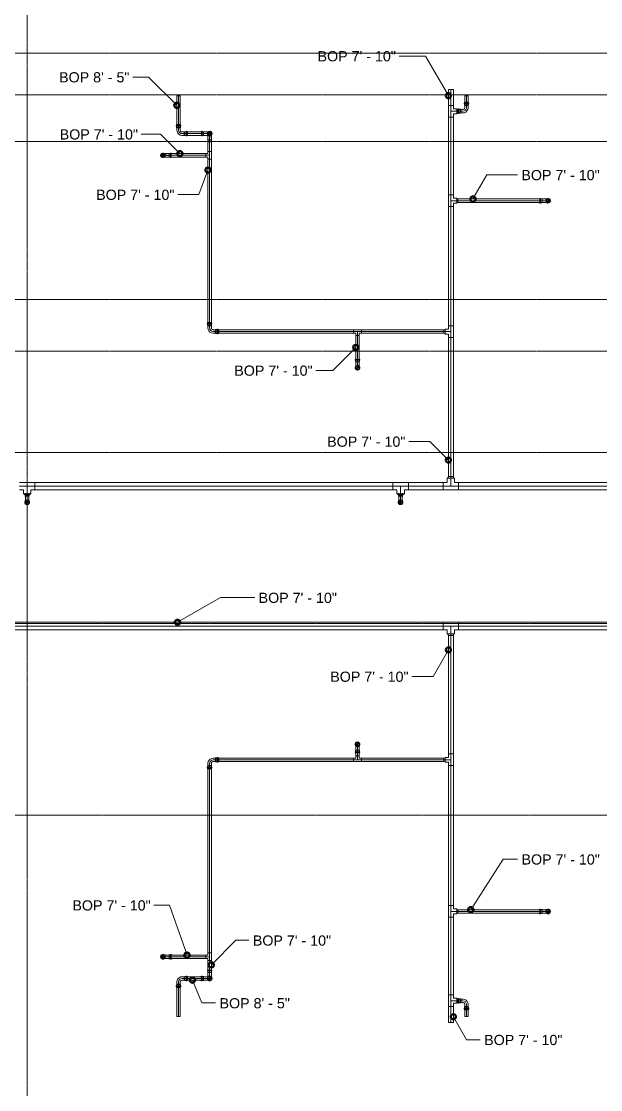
# Model space of a CAD drawing. Header units: inches. Extents: x -3648 to 241, y -496 to 1784.
# Drawn here: x -1238.2 to -1014.9, y 93.1 to 505.3 of the extents above; entities that cross this region are included whole.
import ezdxf

# ---------------------------------------------------------------- set-up
doc = ezdxf.new("R2010")
doc.units = ezdxf.units.IN
doc.header["$MEASUREMENT"] = 0
doc.linetypes.add('Grid Line', pattern=[0.875, 0.5, -0.125, 0.125, -0.125])
for name, color, linetype, lineweight in [('G-ANNO-DIMS', 251, 'Continuous', 9), ('P-PIPE', 1, 'Continuous', 9), ('P-PIPE-CNTR', 1, 'Continuous', 9), ('S-GRID', 8, 'Continuous', 9)]:
    doc.layers.add(name, color=color, linetype=linetype, lineweight=lineweight)
doc.styles.add('Arial', font='arial.ttf', dxfattribs={"height": 3.934132})

# ---------------------------------------------------------------- blocks, each defined once
blk = doc.blocks.new('Victaulic-VicPress316-Elbow 90-45deg Style P568_P571 - Standard-523083-THIRD LEVEL')
at = {"layer": 'P-PIPE'}
for p, q in [((-3178.28, 1233.46), (-3178.28, 1232.52)), ((-3178.28, 1232.63), (-3178.28, 1231.33)), ((-3177.63, 1234.85), (-3177.63, 1234.85)), ((-3177.63, 1233.46), (-3177.63, 1234.85)), ((-3177.63, 1233.46), (-3177.63, 1232.52)), ((-3177.63, 1232.63), (-3177.63, 1232.63)), ((-3177.63, 1232.63), (-3177.63, 1232.63)), ((-3176.97, 1232.52), (-3176.97, 1233.46)), ((-3176.97, 1231.33), (-3176.97, 1232.63)), ((-3178.39, 1232.42), (-3178.39, 1231.96)), ((-3178.39, 1231.67), (-3178.39, 1231.33)), ((-3178.28, 1232.52), (-3177.63, 1232.52)), ((-3177.63, 1232.52), (-3178.28, 1232.52)), ((-3177.63, 1232.52), (-3176.97, 1232.52)), ((-3176.97, 1232.52), (-3177.63, 1232.52)), ((-3177.63, 1231.96), (-3177.63, 1231.96)), ((-3177.63, 1231.96), (-3177.63, 1231.96)), ((-3177.63, 1231.67), (-3177.63, 1231.67)), ((-3177.63, 1231.67), (-3177.63, 1231.67)), ((-3177.63, 1231.33), (-3177.63, 1231.33)), ((-3177.63, 1231.33), (-3177.63, 1231.33)), ((-3177.63, 1231.33), (-3177.63, 1231.33)), ((-3177.63, 1231.33), (-3177.63, 1231.33)), ((-3176.86, 1231.96), (-3176.86, 1232.42)), ((-3176.86, 1231.33), (-3176.86, 1231.67))]:
    blk.add_line(p, q, dxfattribs=at)
at = {"layer": 'P-PIPE', "flags": 128}
for points in [[(-3177.63, 1235.77), (-3178.02, 1235.67), (-3178.34, 1235.42), (-3178.52, 1235.05), (-3178.51, 1234.64), (-3178.32, 1234.27), (-3178, 1234.02), (-3177.63, 1233.94)], [(-3177.63, 1235.62), (-3177.99, 1235.53), (-3178.27, 1235.28), (-3178.39, 1234.92), (-3178.33, 1234.55), (-3178.1, 1234.25), (-3177.76, 1234.1), (-3177.63, 1234.09)], [(-3178.39, 1232.42), (-3178.3, 1232.62), (-3178.28, 1232.63)], [(-3178.28, 1234.85), (-3178.28, 1234.76), (-3178.28, 1234.5), (-3178.28, 1234.09), (-3178.28, 1233.61), (-3178.28, 1233.46)], [(-3177.63, 1233.94), (-3177.23, 1234.04), (-3176.91, 1234.29), (-3176.73, 1234.66), (-3176.74, 1235.07), (-3176.93, 1235.44), (-3177.25, 1235.69), (-3177.63, 1235.77)], [(-3177.63, 1234.09), (-3177.26, 1234.18), (-3176.98, 1234.43), (-3176.86, 1234.79), (-3176.92, 1235.16), (-3177.15, 1235.46), (-3177.49, 1235.61), (-3177.63, 1235.62)], [(-3176.97, 1233.46), (-3176.97, 1233.96), (-3176.97, 1234.39), (-3176.97, 1234.7), (-3176.97, 1234.85), (-3176.97, 1234.85)], [(-3176.97, 1232.63), (-3176.86, 1232.44), (-3176.86, 1232.42)], [(-3178.39, 1231.67), (-3178.51, 1231.74), (-3178.52, 1231.88), (-3178.41, 1231.96), (-3178.39, 1231.96)], [(-3178.39, 1231.96), (-3178.3, 1231.96), (-3178.05, 1231.96), (-3177.69, 1231.96), (-3177.63, 1231.96)], [(-3177.63, 1231.96), (-3177.99, 1231.96), (-3178.27, 1231.96), (-3178.39, 1231.96), (-3178.39, 1231.96)], [(-3178.39, 1231.67), (-3178.3, 1231.67), (-3178.05, 1231.67), (-3177.69, 1231.67), (-3177.63, 1231.67)], [(-3177.63, 1231.67), (-3177.99, 1231.67), (-3178.27, 1231.67), (-3178.39, 1231.67), (-3178.39, 1231.67)], [(-3176.86, 1231.96), (-3176.95, 1231.96), (-3177.2, 1231.96), (-3177.56, 1231.96), (-3177.63, 1231.96)], [(-3177.63, 1231.96), (-3177.26, 1231.96), (-3176.98, 1231.96), (-3176.86, 1231.96), (-3176.86, 1231.96)], [(-3176.86, 1231.67), (-3176.95, 1231.67), (-3177.2, 1231.67), (-3177.56, 1231.67), (-3177.63, 1231.67)], [(-3177.63, 1231.67), (-3177.26, 1231.67), (-3176.98, 1231.67), (-3176.86, 1231.67), (-3176.86, 1231.67)], [(-3176.86, 1231.96), (-3176.74, 1231.9), (-3176.73, 1231.76), (-3176.84, 1231.67), (-3176.86, 1231.67)]]:
    blk.add_lwpolyline(points, dxfattribs=at)
at = {"layer": 'P-PIPE'}
for radius, start, end in [(0.766, 90, 270), (0.766, 90, 270), (0.766, 90, 270), (0.658, 90, 270), (0.657, 90, 270), (0.658, 90, 180), (0.658, 180, 270), (0.767, 270, 90), (0.767, 270, 90), (0.767, 270, 90), (0.658, 270, 90), (0.658, 270, 90), (0.658, 0, 90), (0.658, 270, 0)]:
    blk.add_arc((-3177.63, 1234.85), radius, start, end, dxfattribs=at)
blk = doc.blocks.new('Victaulic-VicPress316-Elbow 90-45deg Style P568_P571 - Standard-V1-THIRD LEVEL')
at = {"layer": 'P-PIPE'}
for p, q in [((-3.18, 0.77), (-3.52, 0.77)), ((-3.52, 0.77), (-3.52, -0.77)), ((-3.52, -0.77), (-3.52, 0.77)), ((-2.22, 0.66), (-3.52, 0.66)), ((-3.52, -0.66), (-3.52, 0.66)), ((-3.52, 0.66), (-3.52, -0.66)), ((-3.18, -0.77), (-3.18, 0.77)), ((-3.18, 0.77), (-3.18, -0.77)), ((-2.44, 0.77), (-2.89, 0.77)), ((-2.89, -0.77), (-2.89, 0.77)), ((-2.89, 0.77), (-2.89, -0.77)), ((-1.39, 0.66), (-2.33, 0.66)), ((-2.33, 0), (-2.33, 0.66)), ((-2.33, 0.66), (-2.33, 0)), ((-2.22, -0.66), (-2.22, 0.66)), ((-2.22, 0.66), (-2.22, -0.66)), ((-0.77, 3.52), (-0.77, 3.18)), ((0.77, 3.52), (-0.77, 3.52)), ((-0.77, 3.52), (0.77, 3.52)), ((-0.77, 3.18), (0.77, 3.18)), ((0.77, 3.18), (-0.77, 3.18)), ((-0.77, 2.89), (-0.77, 2.44)), ((-0.77, 2.89), (0.77, 2.89)), ((0.77, 2.89), (-0.77, 2.89)), ((-0.66, 3.52), (-0.66, 2.22)), ((-0.66, 3.52), (0.66, 3.52)), ((0.66, 3.52), (-0.66, 3.52)), ((-0.66, 2.33), (-0.66, 1.39)), ((0, 2.33), (-0.66, 2.33)), ((-0.66, 2.33), (0, 2.33)), ((-0.66, 2.22), (0.66, 2.22)), ((0.66, 2.22), (-0.66, 2.22)), ((0, 2.33), (0.66, 2.33)), ((0.66, 2.33), (0, 2.33)), ((0, 1.39), (0, 2.33)), ((0.66, 2.22), (0.66, 3.52)), ((0.66, 1.39), (0.66, 2.33)), ((0.77, 3.18), (0.77, 3.52)), ((0.77, 2.44), (0.77, 2.89)), ((-3.52, -0.66), (-2.22, -0.66)), ((-3.52, -0.77), (-3.18, -0.77)), ((-2.89, -0.77), (-2.44, -0.77)), ((-2.33, 0), (-2.33, -0.66)), ((-2.33, -0.66), (-2.33, 0)), ((-1.39, 0), (-2.33, 0)), ((-2.33, -0.66), (-1.39, -0.66))]:
    blk.add_line(p, q, dxfattribs=at)
at = {"layer": 'P-PIPE', "flags": 128}
for points in [[(-3.18, 0.77), (-3.11, 0.89), (-2.98, 0.9), (-2.89, 0.79), (-2.89, 0.77)], [(-3.18, 0.77), (-3.18, 0.67), (-3.18, 0.42), (-3.18, 0.07), (-3.18, -0.3), (-3.18, -0.6), (-3.18, -0.75), (-3.18, -0.77)], [(-3.18, -0.77), (-3.18, -0.67), (-3.18, -0.42), (-3.18, -0.07), (-3.18, 0.3), (-3.18, 0.6), (-3.18, 0.75), (-3.18, 0.77)], [(-2.89, -0.77), (-2.89, -0.67), (-2.89, -0.42), (-2.89, -0.07), (-2.89, 0.3), (-2.89, 0.6), (-2.89, 0.75), (-2.89, 0.77)], [(-2.89, 0.77), (-2.89, 0.67), (-2.89, 0.42), (-2.89, 0.07), (-2.89, -0.3), (-2.89, -0.6), (-2.89, -0.75), (-2.89, -0.77)], [(-2.44, 0.77), (-2.24, 0.68), (-2.22, 0.66)], [(-0.66, 1.39), (-0.75, 1.04), (-1, 0.77), (-1.35, 0.66), (-1.39, 0.66)], [(-1.39, -0.66), (-0.78, -0.56), (-0.23, -0.29), (0.22, 0.13), (0.53, 0.67), (0.65, 1.27), (0.66, 1.39)], [(-0.77, 2.89), (-0.89, 2.96), (-0.9, 3.1), (-0.79, 3.18), (-0.77, 3.18)], [(0.77, 3.18), (0.67, 3.18), (0.42, 3.18), (0.07, 3.18), (-0.3, 3.18), (-0.6, 3.18), (-0.75, 3.18), (-0.77, 3.18)], [(-0.77, 3.18), (-0.67, 3.18), (-0.42, 3.18), (-0.07, 3.18), (0.3, 3.18), (0.6, 3.18), (0.75, 3.18), (0.77, 3.18)], [(-0.77, 2.89), (-0.67, 2.89), (-0.42, 2.89), (-0.07, 2.89), (0.3, 2.89), (0.6, 2.89), (0.75, 2.89), (0.77, 2.89)], [(0.77, 2.89), (0.67, 2.89), (0.42, 2.89), (0.07, 2.89), (-0.3, 2.89), (-0.6, 2.89), (-0.75, 2.89), (-0.77, 2.89)], [(-0.66, 2.22), (-0.77, 2.41), (-0.77, 2.44)], [(0.77, 2.44), (0.68, 2.24), (0.66, 2.22)], [(0.77, 3.18), (0.89, 3.11), (0.9, 2.98), (0.79, 2.89), (0.77, 2.89)], [(-2.89, -0.77), (-2.96, -0.89), (-3.1, -0.9), (-3.18, -0.79), (-3.18, -0.77)], [(-2.22, -0.66), (-2.41, -0.77), (-2.44, -0.77)]]:
    blk.add_lwpolyline(points, dxfattribs=at)
at = {"layer": 'P-PIPE'}
blk.add_arc((-1.39, 1.39), 1.39, 270, 0, dxfattribs=at)
blk = doc.blocks.new('Victaulic-VicPress316-Elbow 90-45deg Style P568_P571 - Standard-V2-THIRD LEVEL')
at = {"layer": 'P-PIPE'}
for p, q in [((-3203.81, 730.05), (-3203.81, 729.6)), ((-3203.7, 731.1), (-3203.7, 730.16)), ((-3203.7, 730.27), (-3203.7, 728.97)), ((-3203.05, 730.16), (-3203.7, 730.16)), ((-3203.7, 730.16), (-3203.05, 730.16)), ((-3203.05, 732.49), (-3203.05, 732.49)), ((-3203.05, 732.49), (-3203.05, 731.1)), ((-3203.05, 731.1), (-3203.05, 730.16)), ((-3203.05, 730.27), (-3203.05, 730.27)), ((-3203.05, 730.27), (-3203.05, 730.27)), ((-3202.39, 730.16), (-3203.05, 730.16)), ((-3203.05, 730.16), (-3202.39, 730.16)), ((-3202.39, 730.16), (-3202.39, 731.1)), ((-3202.39, 728.97), (-3202.39, 730.27)), ((-3202.28, 729.6), (-3202.28, 730.05)), ((-3203.81, 729.31), (-3203.81, 728.97)), ((-3203.05, 729.6), (-3203.05, 729.6)), ((-3203.05, 729.6), (-3203.05, 729.6)), ((-3203.05, 729.31), (-3203.05, 729.31)), ((-3203.05, 729.31), (-3203.05, 729.31)), ((-3203.05, 728.97), (-3203.05, 728.97)), ((-3203.05, 728.97), (-3203.05, 728.97)), ((-3203.05, 728.97), (-3203.05, 728.97)), ((-3203.05, 728.97), (-3203.05, 728.97)), ((-3202.28, 728.97), (-3202.28, 729.31))]:
    blk.add_line(p, q, dxfattribs=at)
at = {"layer": 'P-PIPE', "flags": 128}
for points in [[(-3203.05, 733.4), (-3203.45, 733.31), (-3203.76, 733.05), (-3203.94, 732.68), (-3203.93, 732.27), (-3203.75, 731.91), (-3203.42, 731.66), (-3203.05, 731.58)], [(-3203.05, 733.26), (-3203.41, 733.16), (-3203.69, 732.91), (-3203.81, 732.56), (-3203.75, 732.19), (-3203.52, 731.89), (-3203.18, 731.74), (-3203.05, 731.72)], [(-3203.81, 730.05), (-3203.72, 730.25), (-3203.7, 730.27)], [(-3203.7, 732.49), (-3203.7, 732.4), (-3203.7, 732.13), (-3203.7, 731.73), (-3203.7, 731.24), (-3203.7, 731.1)], [(-3203.05, 731.58), (-3202.65, 731.67), (-3202.33, 731.93), (-3202.15, 732.3), (-3202.16, 732.71), (-3202.35, 733.07), (-3202.67, 733.32), (-3203.05, 733.4)], [(-3203.05, 731.72), (-3202.68, 731.82), (-3202.41, 732.07), (-3202.28, 732.42), (-3202.34, 732.79), (-3202.57, 733.09), (-3202.91, 733.24), (-3203.05, 733.26)], [(-3202.39, 731.1), (-3202.39, 731.6), (-3202.39, 732.03), (-3202.39, 732.34), (-3202.39, 732.48), (-3202.39, 732.49)], [(-3202.39, 730.27), (-3202.28, 730.08), (-3202.28, 730.05)], [(-3203.81, 729.31), (-3203.93, 729.38), (-3203.94, 729.51), (-3203.83, 729.6), (-3203.81, 729.6)], [(-3203.81, 729.6), (-3203.72, 729.6), (-3203.47, 729.6), (-3203.11, 729.6), (-3203.05, 729.6)], [(-3203.05, 729.6), (-3203.41, 729.6), (-3203.69, 729.6), (-3203.81, 729.6), (-3203.81, 729.6)], [(-3203.81, 729.31), (-3203.72, 729.31), (-3203.47, 729.31), (-3203.11, 729.31), (-3203.05, 729.31)], [(-3203.05, 729.31), (-3203.41, 729.31), (-3203.69, 729.31), (-3203.81, 729.31), (-3203.81, 729.31)], [(-3202.28, 729.6), (-3202.37, 729.6), (-3202.62, 729.6), (-3202.98, 729.6), (-3203.05, 729.6)], [(-3203.05, 729.6), (-3202.68, 729.6), (-3202.41, 729.6), (-3202.28, 729.6), (-3202.28, 729.6)], [(-3202.28, 729.31), (-3202.37, 729.31), (-3202.62, 729.31), (-3202.98, 729.31), (-3203.05, 729.31)], [(-3203.05, 729.31), (-3202.68, 729.31), (-3202.41, 729.31), (-3202.28, 729.31), (-3202.28, 729.31)], [(-3202.28, 729.6), (-3202.16, 729.53), (-3202.15, 729.39), (-3202.26, 729.31), (-3202.28, 729.31)]]:
    blk.add_lwpolyline(points, dxfattribs=at)
at = {"layer": 'P-PIPE'}
for radius, start, end in [(0.767, 90, 270), (0.767, 90, 270), (0.767, 90, 270), (0.658, 90, 270), (0.658, 90, 270), (0.658, 90, 180), (0.658, 180, 270), (0.766, 270, 90), (0.766, 270, 90), (0.766, 270, 90), (0.658, 270, 90), (0.657, 270, 90), (0.658, 0, 90), (0.658, 270, 0)]:
    blk.add_arc((-3203.05, 732.49), radius, start, end, dxfattribs=at)
blk = doc.blocks.new('Victaulic-VicPress316-Elbow 90-45deg Style P568_P571 - Standard-V11-THIRD LEVEL')
at = {"layer": 'P-PIPE'}
for p, q in [((-3.18, 0.77), (-3.52, 0.77)), ((-3.52, 0.77), (-3.52, -0.77)), ((-3.52, -0.77), (-3.52, 0.77)), ((-2.22, 0.66), (-3.52, 0.66)), ((-3.52, -0.66), (-3.52, 0.66)), ((-3.52, 0.66), (-3.52, -0.66)), ((-3.18, -0.77), (-3.18, 0.77)), ((-3.18, 0.77), (-3.18, -0.77)), ((-2.44, 0.77), (-2.89, 0.77)), ((-2.89, -0.77), (-2.89, 0.77)), ((-2.89, 0.77), (-2.89, -0.77)), ((-1.39, 0.66), (-2.33, 0.66)), ((-2.33, 0), (-2.33, 0.66)), ((-2.33, 0.66), (-2.33, 0)), ((-2.33, 0), (-2.33, -0.66)), ((-2.33, -0.66), (-2.33, 0)), ((-1.39, 0), (-2.33, 0)), ((-2.22, -0.66), (-2.22, 0.66)), ((-2.22, 0.66), (-2.22, -0.66)), ((-3.52, -0.66), (-2.22, -0.66)), ((-3.52, -0.77), (-3.18, -0.77)), ((-2.89, -0.77), (-2.44, -0.77)), ((-2.33, -0.66), (-1.39, -0.66)), ((-0.77, -2.44), (-0.77, -2.89)), ((0.77, -2.89), (-0.77, -2.89)), ((-0.77, -2.89), (0.77, -2.89)), ((-0.77, -3.18), (-0.77, -3.52)), ((0.77, -3.18), (-0.77, -3.18)), ((-0.77, -3.18), (0.77, -3.18)), ((-0.77, -3.52), (0.77, -3.52)), ((0.77, -3.52), (-0.77, -3.52)), ((-0.66, -1.39), (-0.66, -2.33)), ((-0.66, -2.22), (-0.66, -3.52)), ((0.66, -2.22), (-0.66, -2.22)), ((-0.66, -2.22), (0.66, -2.22)), ((0, -2.33), (-0.66, -2.33)), ((-0.66, -2.33), (0, -2.33)), ((0.66, -3.52), (-0.66, -3.52)), ((-0.66, -3.52), (0.66, -3.52)), ((0, -1.39), (0, -2.33)), ((0, -2.33), (0.66, -2.33)), ((0.66, -2.33), (0, -2.33)), ((0.66, -2.33), (0.66, -1.39)), ((0.66, -3.52), (0.66, -2.22)), ((0.77, -2.89), (0.77, -2.44)), ((0.77, -3.52), (0.77, -3.18))]:
    blk.add_line(p, q, dxfattribs=at)
at = {"layer": 'P-PIPE', "flags": 128}
for points in [[(-3.18, 0.77), (-3.11, 0.89), (-2.98, 0.9), (-2.89, 0.79), (-2.89, 0.77)], [(-3.18, 0.77), (-3.18, 0.67), (-3.18, 0.42), (-3.18, 0.07), (-3.18, -0.3), (-3.18, -0.6), (-3.18, -0.75), (-3.18, -0.77)], [(-3.18, -0.77), (-3.18, -0.67), (-3.18, -0.42), (-3.18, -0.07), (-3.18, 0.3), (-3.18, 0.6), (-3.18, 0.75), (-3.18, 0.77)], [(-2.89, -0.77), (-2.89, -0.67), (-2.89, -0.42), (-2.89, -0.07), (-2.89, 0.3), (-2.89, 0.6), (-2.89, 0.75), (-2.89, 0.77)], [(-2.89, 0.77), (-2.89, 0.67), (-2.89, 0.42), (-2.89, 0.07), (-2.89, -0.3), (-2.89, -0.6), (-2.89, -0.75), (-2.89, -0.77)], [(-2.44, 0.77), (-2.24, 0.68), (-2.22, 0.66)], [(0.66, -1.39), (0.56, -0.78), (0.29, -0.23), (-0.13, 0.22), (-0.67, 0.53), (-1.27, 0.65), (-1.39, 0.66)], [(-2.89, -0.77), (-2.96, -0.89), (-3.1, -0.9), (-3.18, -0.79), (-3.18, -0.77)], [(-2.22, -0.66), (-2.41, -0.77), (-2.44, -0.77)], [(-1.39, -0.66), (-1.04, -0.75), (-0.77, -1), (-0.66, -1.35), (-0.66, -1.39)], [(-0.77, -3.18), (-0.89, -3.11), (-0.9, -2.98), (-0.79, -2.89), (-0.77, -2.89)], [(-0.77, -2.44), (-0.68, -2.24), (-0.66, -2.22)], [(0.77, -2.89), (0.67, -2.89), (0.42, -2.89), (0.07, -2.89), (-0.3, -2.89), (-0.6, -2.89), (-0.75, -2.89), (-0.77, -2.89)], [(-0.77, -2.89), (-0.67, -2.89), (-0.42, -2.89), (-0.07, -2.89), (0.3, -2.89), (0.6, -2.89), (0.75, -2.89), (0.77, -2.89)], [(-0.77, -3.18), (-0.67, -3.18), (-0.42, -3.18), (-0.07, -3.18), (0.3, -3.18), (0.6, -3.18), (0.75, -3.18), (0.77, -3.18)], [(0.77, -3.18), (0.67, -3.18), (0.42, -3.18), (0.07, -3.18), (-0.3, -3.18), (-0.6, -3.18), (-0.75, -3.18), (-0.77, -3.18)], [(0.66, -2.22), (0.77, -2.41), (0.77, -2.44)], [(0.77, -2.89), (0.89, -2.96), (0.9, -3.1), (0.79, -3.18), (0.77, -3.18)]]:
    blk.add_lwpolyline(points, dxfattribs=at)
at = {"layer": 'P-PIPE'}
blk.add_arc((-1.39, -1.39), 1.39, 360, 90, dxfattribs=at)
blk = doc.blocks.new('Victaulic-VicPress316-Elbow 90-45deg Style P568_P571 - Standard-V12-THIRD LEVEL')
at = {"layer": 'P-PIPE'}
for p, q in [((-1168.81, 136.76), (-1169.14, 136.76)), ((-1167.85, 136.65), (-1169.14, 136.65)), ((-1168.06, 136.76), (-1168.52, 136.76)), ((-1167.02, 136.65), (-1167.95, 136.65)), ((-1167.95, 136), (-1167.95, 136.65)), ((-1167.95, 136.65), (-1167.95, 136)), ((-1169.14, 136), (-1169.14, 136)), ((-1169.14, 136), (-1169.14, 136)), ((-1169.14, 136), (-1169.14, 136)), ((-1169.14, 136), (-1169.14, 136)), ((-1169.14, 135.34), (-1167.85, 135.34)), ((-1169.14, 135.23), (-1168.81, 135.23)), ((-1168.81, 136), (-1168.81, 136)), ((-1168.81, 136), (-1168.81, 136)), ((-1168.52, 136), (-1168.52, 136)), ((-1168.52, 136), (-1168.52, 136)), ((-1168.52, 135.23), (-1168.06, 135.23)), ((-1167.95, 135.34), (-1167.95, 136)), ((-1167.95, 136), (-1167.95, 135.34)), ((-1167.02, 136), (-1167.95, 136)), ((-1167.95, 135.34), (-1167.02, 135.34)), ((-1167.85, 136), (-1167.85, 136)), ((-1167.85, 136), (-1167.85, 136)), ((-1167.02, 136), (-1165.62, 136)), ((-1165.62, 136), (-1165.62, 136))]:
    blk.add_line(p, q, dxfattribs=at)
at = {"layer": 'P-PIPE', "flags": 128}
for points in [[(-1168.81, 136.76), (-1168.74, 136.88), (-1168.6, 136.89), (-1168.52, 136.78), (-1168.52, 136.76)], [(-1168.81, 136.76), (-1168.81, 136.67), (-1168.81, 136.42), (-1168.81, 136.06), (-1168.81, 136)], [(-1168.81, 136), (-1168.81, 136.36), (-1168.81, 136.64), (-1168.81, 136.76), (-1168.81, 136.76)], [(-1168.52, 136.76), (-1168.52, 136.67), (-1168.52, 136.42), (-1168.52, 136.06), (-1168.52, 136)], [(-1168.52, 136), (-1168.52, 136.36), (-1168.52, 136.64), (-1168.52, 136.76), (-1168.52, 136.76)], [(-1168.06, 136.76), (-1167.86, 136.67), (-1167.85, 136.65)], [(-1165.62, 136.65), (-1165.72, 136.65), (-1165.98, 136.65), (-1166.39, 136.65), (-1166.87, 136.65), (-1167.02, 136.65)], [(-1164.71, 136), (-1164.81, 136.39), (-1165.06, 136.71), (-1165.43, 136.89), (-1165.84, 136.88), (-1166.21, 136.69), (-1166.46, 136.37), (-1166.54, 136)], [(-1164.86, 136), (-1164.95, 136.36), (-1165.2, 136.64), (-1165.56, 136.76), (-1165.93, 136.7), (-1166.23, 136.47), (-1166.38, 136.13), (-1166.39, 136)], [(-1168.81, 135.23), (-1168.81, 135.32), (-1168.81, 135.57), (-1168.81, 135.93), (-1168.81, 136)], [(-1168.81, 136), (-1168.81, 135.63), (-1168.81, 135.35), (-1168.81, 135.23), (-1168.81, 135.23)], [(-1168.52, 135.23), (-1168.58, 135.11), (-1168.72, 135.1), (-1168.81, 135.21), (-1168.81, 135.23)], [(-1168.52, 135.23), (-1168.52, 135.32), (-1168.52, 135.57), (-1168.52, 135.93), (-1168.52, 136)], [(-1168.52, 136), (-1168.52, 135.63), (-1168.52, 135.35), (-1168.52, 135.23), (-1168.52, 135.23)], [(-1167.85, 135.34), (-1168.04, 135.23), (-1168.06, 135.23)], [(-1167.02, 135.34), (-1166.52, 135.34), (-1166.09, 135.34), (-1165.78, 135.34), (-1165.63, 135.34), (-1165.62, 135.34)], [(-1166.54, 136), (-1166.44, 135.6), (-1166.19, 135.28), (-1165.82, 135.1), (-1165.41, 135.11), (-1165.04, 135.3), (-1164.79, 135.62), (-1164.71, 136)], [(-1166.39, 136), (-1166.3, 135.63), (-1166.05, 135.35), (-1165.69, 135.23), (-1165.32, 135.29), (-1165.02, 135.52), (-1164.87, 135.86), (-1164.86, 136)]]:
    blk.add_lwpolyline(points, dxfattribs=at)
at = {"layer": 'P-PIPE'}
for radius, start, end in [(0.766, 0, 180), (0.766, 0, 180), (0.766, 0, 180), (0.657, 0, 180), (0.657, 0, 180), (0.658, 90, 180), (0.658, 0, 90), (0.766, 180, 0), (0.766, 180, 0), (0.766, 180, 0), (0.658, 180, 0), (0.658, 180, 0), (0.658, 180, 270), (0.658, 270, 0)]:
    blk.add_arc((-1165.62, 136), radius, start, end, dxfattribs=at)

msp = doc.modelspace()

# ---------------------------------------------------------------- linework, layer by layer
at = {"layer": 'G-ANNO-DIMS'}
for p, q in [((-1082.4, 491.97), (-1092.56, 491.97)), ((-1073.58, 476.68), (-1082.4, 491.97)), ((-1189.18, 483.85), (-1195.26, 483.85)), ((-1178.28, 472.95), (-1189.18, 483.85)), ((-1184.63, 461.81), (-1191.99, 461.81)), ((-1177.11, 454.29), (-1184.63, 461.81)), ((-1166.28, 447.94), (-1169.8, 438.5)), ((-1064.1, 436.79), (-1058.73, 446.1)), ((-1058.73, 446.1), (-1046.94, 446.1)), ((-1169.8, 438.5), (-1177.92, 438.5)), ((-1109.28, 379.48), (-1118.11, 370.65)), ((-1118.11, 370.65), (-1124.67, 370.65)), ((-1080.78, 343.24), (-1088.86, 343.24)), ((-1073.58, 336.04), (-1080.78, 343.24)), ((-1178.02, 273.44), (-1161.51, 282.97)), ((-1161.51, 282.97), (-1148.25, 282.97)), ((-1073.58, 262.79), (-1079.5, 252.53)), ((-1079.5, 252.53), (-1087.67, 252.53)), ((-1064.96, 162.52), (-1052.52, 182.01)), ((-1052.52, 182.01), (-1046.88, 182.01)), ((-1181.16, 164.28), (-1187.09, 164.28)), ((-1174.36, 145.02), (-1181.16, 164.28)), ((-1164.97, 141.24), (-1155.49, 150.72)), ((-1155.49, 150.72), (-1150.48, 150.72)), ((-1172.26, 135.34), (-1168.66, 126.52)), ((-1168.66, 126.52), (-1163.32, 126.52)), ((-1071.67, 121.21), (-1066.56, 112.35)), ((-1066.56, 112.35), (-1061.29, 112.35))]:
    msp.add_line(p, q, dxfattribs=at)
at = {"layer": 'G-ANNO-DIMS', "lineweight": 50}
for centre in [(-1073.58, 476.68), (-1178.28, 472.95), (-1177.11, 454.29), (-1166.28, 447.94), (-1064.1, 436.79), (-1109.28, 379.48), (-1073.58, 336.04), (-1178.02, 273.44), (-1073.58, 262.79), (-1064.96, 162.52), (-1174.36, 145.02), (-1164.97, 141.24), (-1172.26, 135.34), (-1071.67, 121.21)]:
    msp.add_circle(centre, 1, dxfattribs=at)
at = {"layer": 'P-PIPE'}
for p, q in [((-1073.58, 479), (-1073.58, 472.88)), ((-1071.67, 479), (-1073.58, 479)), ((-1071.67, 472.88), (-1071.67, 479)), ((-1178.28, 476.64), (-1178.28, 464.33)), ((-1176.97, 476.64), (-1178.28, 476.64)), ((-1176.97, 464.33), (-1176.97, 476.64)), ((-1067.28, 476.64), (-1067.28, 472.97)), ((-1065.97, 476.64), (-1067.28, 476.64)), ((-1065.97, 472.97), (-1065.97, 476.64)), ((-1073.58, 472.88), (-1073.58, 468.39)), ((-1071.67, 472.88), (-1073.58, 472.88)), ((-1073.58, 472.88), (-1071.67, 472.88)), ((-1071.67, 472.88), (-1073.58, 472.88)), ((-1071.67, 471.59), (-1071.67, 472.88)), ((-1070.38, 471.59), (-1071.67, 471.59)), ((-1070.38, 471.59), (-1070.38, 469.68)), ((-1070.38, 469.68), (-1070.38, 471.59)), ((-1069.97, 471.2), (-1070.38, 471.45)), ((-1070.38, 469.82), (-1069.97, 470.07)), ((-1068.95, 471.29), (-1069.97, 471.29)), ((-1069.97, 469.98), (-1069.97, 471.29)), ((-1069.97, 469.98), (-1068.95, 469.98)), ((-1068.95, 469.98), (-1068.95, 471.29)), ((-1065.97, 472.97), (-1067.28, 472.97)), ((-1071.67, 468.39), (-1073.58, 468.39)), ((-1073.58, 468.39), (-1071.67, 468.39)), ((-1073.58, 468.39), (-1073.58, 438.38)), ((-1071.67, 468.39), (-1073.58, 468.39)), ((-1071.67, 468.39), (-1071.67, 469.68)), ((-1071.67, 469.68), (-1070.38, 469.68)), ((-1071.67, 438.38), (-1071.67, 468.39)), ((-1176.97, 464.33), (-1178.28, 464.33)), ((-1167.95, 462.66), (-1175.3, 462.66)), ((-1175.3, 461.35), (-1175.3, 462.66)), ((-1167.95, 461.35), (-1167.95, 462.66)), ((-1175.3, 461.35), (-1167.95, 461.35)), ((-1166.28, 459.67), (-1166.28, 455.13)), ((-1166.28, 459.67), (-1164.97, 459.67)), ((-1164.97, 455.13), (-1164.97, 459.67)), ((-1167.12, 454.29), (-1181.3, 454.29)), ((-1181.3, 452.98), (-1181.3, 454.29)), ((-1167.12, 452.98), (-1167.12, 454.29)), ((-1166.28, 454.29), (-1167.12, 454.29)), ((-1167.12, 454.29), (-1167.12, 452.98)), ((-1167.12, 452.98), (-1167.12, 454.29)), ((-1166.28, 455.13), (-1164.97, 455.13)), ((-1166.28, 455.13), (-1166.28, 454.29)), ((-1166.28, 455.13), (-1164.97, 455.13)), ((-1164.97, 455.13), (-1166.28, 455.13)), ((-1164.97, 452.14), (-1164.97, 455.13)), ((-1181.3, 452.98), (-1167.12, 452.98)), ((-1167.12, 452.98), (-1166.28, 452.98)), ((-1166.28, 452.98), (-1166.28, 452.14)), ((-1166.28, 452.14), (-1164.97, 452.14)), ((-1164.97, 452.14), (-1166.28, 452.14)), ((-1166.28, 452.14), (-1166.28, 387.97)), ((-1164.97, 452.14), (-1166.28, 452.14)), ((-1164.97, 387.97), (-1164.97, 452.14)), ((-1073.58, 438.38), (-1073.58, 433.89)), ((-1071.67, 438.38), (-1073.58, 438.38)), ((-1073.58, 438.38), (-1071.67, 438.38)), ((-1071.67, 438.38), (-1073.58, 438.38)), ((-1071.67, 437.09), (-1071.67, 438.38)), ((-1070.38, 437.09), (-1071.67, 437.09)), ((-1070.38, 437.09), (-1070.38, 435.18)), ((-1070.38, 435.18), (-1070.38, 437.09)), ((-1071.67, 433.89), (-1073.58, 433.89)), ((-1073.58, 433.89), (-1071.67, 433.89)), ((-1073.58, 433.89), (-1073.58, 387.88)), ((-1071.67, 433.89), (-1073.58, 433.89)), ((-1071.67, 433.89), (-1071.67, 435.18)), ((-1071.67, 435.18), (-1070.38, 435.18)), ((-1071.67, 387.88), (-1071.67, 433.89)), ((-1069.97, 436.7), (-1070.38, 436.95)), ((-1070.38, 435.32), (-1069.97, 435.57)), ((-1037.45, 436.79), (-1069.97, 436.79)), ((-1069.97, 436.79), (-1069.97, 435.48)), ((-1069.97, 435.48), (-1037.45, 435.48)), ((-1037.45, 436.79), (-1037.45, 435.48)), ((-1164.97, 387.97), (-1166.28, 387.97)), ((-1073.58, 387.88), (-1073.58, 386.59)), ((-1073.58, 387.88), (-1071.67, 387.88)), ((-1071.67, 387.88), (-1073.58, 387.88)), ((-1071.67, 387.88), (-1073.58, 387.88)), ((-1071.67, 383.39), (-1071.67, 387.88)), ((-1110.12, 386.29), (-1163.3, 386.29)), ((-1163.3, 384.98), (-1163.3, 386.29)), ((-1163.3, 384.98), (-1110.12, 384.98)), ((-1107.13, 386.29), (-1110.12, 386.29)), ((-1110.12, 384.98), (-1110.12, 386.29)), ((-1110.12, 386.29), (-1110.12, 384.98)), ((-1110.12, 384.98), (-1110.12, 386.29)), ((-1110.12, 384.98), (-1109.28, 384.98)), ((-1109.28, 384.98), (-1109.28, 384.14)), ((-1109.28, 384.14), (-1109.28, 373.97)), ((-1107.97, 384.14), (-1109.28, 384.14)), ((-1107.97, 384.14), (-1109.28, 384.14)), ((-1109.28, 384.14), (-1107.97, 384.14)), ((-1107.97, 384.98), (-1107.13, 384.98)), ((-1107.97, 384.14), (-1107.97, 384.98)), ((-1107.97, 373.97), (-1107.97, 384.14)), ((-1075.28, 386.29), (-1107.13, 386.29)), ((-1107.13, 384.98), (-1107.13, 386.29)), ((-1107.13, 384.98), (-1107.13, 386.29)), ((-1107.13, 386.29), (-1107.13, 384.98)), ((-1107.13, 384.98), (-1075.28, 384.98)), ((-1074.87, 386.45), (-1075.28, 386.2)), ((-1075.28, 384.98), (-1075.28, 386.29)), ((-1075.28, 385.07), (-1074.87, 384.82)), ((-1073.58, 386.59), (-1074.87, 386.59)), ((-1074.87, 386.59), (-1074.87, 384.68)), ((-1074.87, 384.68), (-1074.87, 386.59)), ((-1074.87, 384.68), (-1073.58, 384.68)), ((-1073.58, 384.68), (-1073.58, 383.39)), ((-1073.58, 383.39), (-1071.67, 383.39)), ((-1071.67, 383.39), (-1073.58, 383.39)), ((-1073.58, 383.39), (-1073.58, 329.65)), ((-1071.67, 383.39), (-1073.58, 383.39)), ((-1071.67, 329.65), (-1071.67, 383.39)), ((-1107.97, 373.97), (-1109.28, 373.97)), ((-1233.01, 327.44), (-1238.99, 327.44)), ((-1233.01, 324.56), (-1233.01, 327.44)), ((-1233.01, 327.44), (-1233.01, 324.56)), ((-1094.99, 327.44), (-1233.01, 327.44)), ((-1233.01, 327.44), (-1233.01, 324.56)), ((-1089.01, 327.44), (-1094.99, 327.44)), ((-1094.99, 324.56), (-1094.99, 327.44)), ((-1094.99, 327.44), (-1094.99, 324.56)), ((-1094.99, 327.44), (-1094.99, 324.56)), ((-1089.01, 324.56), (-1089.01, 327.44)), ((-1089.01, 327.44), (-1089.01, 324.56)), ((-1075.62, 327.44), (-1089.01, 327.44)), ((-1089.01, 327.44), (-1089.01, 324.56)), ((-1075.62, 327.44), (-1075.62, 324.56)), ((-1074.06, 327.44), (-1075.62, 327.44)), ((-1075.62, 327.44), (-1075.62, 324.56)), ((-1075.62, 324.56), (-1075.62, 327.44)), ((-1074.06, 328.99), (-1074.06, 327.44)), ((-1074.06, 328.99), (-1071.19, 328.99)), ((-1071.19, 328.99), (-1074.06, 328.99)), ((-1073.44, 329.65), (-1073.94, 328.99)), ((-1071.67, 329.65), (-1073.58, 329.65)), ((-1071.31, 328.99), (-1071.81, 329.65)), ((-1071.19, 327.44), (-1071.19, 328.99)), ((-1069.63, 327.44), (-1071.19, 327.44)), ((-1069.63, 327.44), (-1069.63, 324.56)), ((-1069.63, 324.56), (-1069.63, 327.44)), ((-943.73, 327.44), (-1069.63, 327.44)), ((-1069.63, 327.44), (-1069.63, 324.56)), ((-1238.99, 324.56), (-1237.44, 324.56)), ((-1237.44, 324.56), (-1237.44, 323.01)), ((-1237.44, 323.01), (-1234.56, 323.01)), ((-1234.56, 323.01), (-1237.44, 323.01)), ((-1237.31, 323.01), (-1236.56, 322.35)), ((-1236.66, 322.35), (-1236.66, 322.07)), ((-1235.34, 322.35), (-1236.66, 322.35)), ((-1235.34, 322.07), (-1236.66, 322.07)), ((-1235.44, 322.35), (-1234.69, 323.01)), ((-1235.34, 322.07), (-1235.34, 322.35)), ((-1234.56, 324.56), (-1233.01, 324.56)), ((-1234.56, 323.01), (-1234.56, 324.56)), ((-1233.01, 324.56), (-1094.99, 324.56)), ((-1094.99, 324.56), (-1093.44, 324.56)), ((-1093.44, 324.56), (-1093.44, 323.01)), ((-1093.44, 323.01), (-1090.56, 323.01)), ((-1090.56, 323.01), (-1093.44, 323.01)), ((-1093.31, 323.01), (-1092.56, 322.35)), ((-1092.66, 322.35), (-1092.66, 322.07)), ((-1091.34, 322.35), (-1092.66, 322.35)), ((-1091.34, 322.07), (-1092.66, 322.07)), ((-1091.44, 322.35), (-1090.69, 323.01)), ((-1091.34, 322.07), (-1091.34, 322.35)), ((-1090.56, 324.56), (-1089.01, 324.56)), ((-1090.56, 323.01), (-1090.56, 324.56)), ((-1089.01, 324.56), (-1075.62, 324.56)), ((-1075.62, 324.56), (-1069.63, 324.56)), ((-1069.63, 324.56), (-943.73, 324.56)), ((-1075.62, 273.44), (-1396.63, 273.44)), ((-1069.63, 273.44), (-1075.62, 273.44)), ((-1075.62, 270.56), (-1075.62, 273.44)), ((-1075.62, 273.44), (-1075.62, 270.56)), ((-1075.62, 270.56), (-1075.62, 273.44)), ((-1069.63, 270.56), (-1069.63, 273.44)), ((-1069.63, 273.44), (-1069.63, 270.56)), ((-954.62, 273.44), (-1069.63, 273.44)), ((-1069.63, 270.56), (-1069.63, 273.44)), ((-1396.63, 270.56), (-1075.62, 270.56)), ((-1075.62, 270.56), (-1074.06, 270.56)), ((-1074.06, 270.56), (-1074.06, 269.01)), ((-1071.19, 269.01), (-1074.06, 269.01)), ((-1074.06, 269.01), (-1071.19, 269.01)), ((-1073.94, 269.01), (-1073.44, 268.35)), ((-1073.58, 268.35), (-1073.58, 222.61)), ((-1073.58, 268.35), (-1071.67, 268.35)), ((-1071.81, 268.35), (-1071.31, 269.01)), ((-1071.67, 222.61), (-1071.67, 268.35)), ((-1071.19, 270.56), (-1069.63, 270.56)), ((-1071.19, 269.01), (-1071.19, 270.56)), ((-1069.63, 270.56), (-954.62, 270.56)), ((-1109.28, 224.03), (-1109.28, 221.86)), ((-1109.28, 224.03), (-1107.97, 224.03)), ((-1107.97, 221.86), (-1107.97, 224.03)), ((-1110.12, 221.02), (-1163.3, 221.02)), ((-1163.3, 219.71), (-1163.3, 221.02)), ((-1163.3, 219.71), (-1110.12, 219.71)), ((-1109.28, 221.02), (-1110.12, 221.02)), ((-1110.12, 221.02), (-1110.12, 219.71)), ((-1110.12, 219.71), (-1110.12, 221.02)), ((-1110.12, 219.71), (-1110.12, 221.02)), ((-1110.12, 219.71), (-1107.13, 219.71)), ((-1109.28, 221.86), (-1107.97, 221.86)), ((-1109.28, 221.86), (-1109.28, 221.02)), ((-1107.97, 221.86), (-1109.28, 221.86)), ((-1109.28, 221.86), (-1107.97, 221.86)), ((-1107.97, 221.02), (-1107.97, 221.86)), ((-1107.13, 221.02), (-1107.97, 221.02)), ((-1075.28, 221.02), (-1107.13, 221.02)), ((-1107.13, 219.71), (-1107.13, 221.02)), ((-1107.13, 221.02), (-1107.13, 219.71)), ((-1107.13, 219.71), (-1107.13, 221.02)), ((-1107.13, 219.71), (-1075.28, 219.71)), ((-1074.87, 221.18), (-1075.28, 220.93)), ((-1075.28, 219.71), (-1075.28, 221.02)), ((-1075.28, 219.8), (-1074.87, 219.55)), ((-1073.58, 221.32), (-1074.87, 221.32)), ((-1074.87, 219.41), (-1074.87, 221.32)), ((-1074.87, 221.32), (-1074.87, 219.41)), ((-1074.87, 219.41), (-1073.58, 219.41)), ((-1073.58, 222.61), (-1073.58, 221.32)), ((-1073.58, 222.61), (-1071.67, 222.61)), ((-1071.67, 222.61), (-1073.58, 222.61)), ((-1073.58, 222.61), (-1071.67, 222.61)), ((-1073.58, 219.41), (-1073.58, 218.12)), ((-1071.67, 218.12), (-1071.67, 222.61)), ((-1166.28, 218.03), (-1166.28, 145.86)), ((-1164.97, 218.03), (-1166.28, 218.03)), ((-1164.97, 145.86), (-1164.97, 218.03)), ((-1073.58, 218.12), (-1071.67, 218.12)), ((-1071.67, 218.12), (-1073.58, 218.12)), ((-1073.58, 218.12), (-1073.58, 164.11)), ((-1073.58, 218.12), (-1071.67, 218.12)), ((-1071.67, 164.11), (-1071.67, 218.12)), ((-1073.58, 164.11), (-1073.58, 159.62)), ((-1071.67, 164.11), (-1073.58, 164.11)), ((-1073.58, 164.11), (-1071.67, 164.11)), ((-1073.58, 164.11), (-1071.67, 164.11)), ((-1071.67, 162.82), (-1071.67, 164.11)), ((-1070.38, 162.82), (-1071.67, 162.82)), ((-1071.67, 159.62), (-1071.67, 160.91)), ((-1071.67, 160.91), (-1070.38, 160.91)), ((-1070.38, 160.91), (-1070.38, 162.82)), ((-1070.38, 162.82), (-1070.38, 160.91)), ((-1069.97, 162.43), (-1070.38, 162.68)), ((-1070.38, 161.05), (-1069.97, 161.3)), ((-1037.45, 162.52), (-1069.97, 162.52)), ((-1069.97, 161.21), (-1069.97, 162.52)), ((-1069.97, 161.21), (-1037.45, 161.21)), ((-1037.45, 161.21), (-1037.45, 162.52)), ((-1071.67, 159.62), (-1073.58, 159.62)), ((-1073.58, 159.62), (-1071.67, 159.62)), ((-1073.58, 159.62), (-1073.58, 129.61)), ((-1073.58, 159.62), (-1071.67, 159.62)), ((-1071.67, 129.61), (-1071.67, 159.62)), ((-1167.12, 145.02), (-1181.3, 145.02)), ((-1181.3, 143.71), (-1181.3, 145.02)), ((-1167.12, 143.71), (-1167.12, 145.02)), ((-1166.28, 145.02), (-1167.12, 145.02)), ((-1167.12, 145.02), (-1167.12, 143.71)), ((-1167.12, 143.71), (-1167.12, 145.02)), ((-1164.97, 145.86), (-1166.28, 145.86)), ((-1166.28, 145.86), (-1166.28, 145.02)), ((-1166.28, 145.86), (-1164.97, 145.86)), ((-1164.97, 145.86), (-1166.28, 145.86)), ((-1164.97, 142.87), (-1164.97, 145.86)), ((-1181.3, 143.71), (-1167.12, 143.71)), ((-1167.12, 143.71), (-1166.28, 143.71)), ((-1166.28, 143.71), (-1166.28, 142.87)), ((-1166.28, 142.87), (-1164.97, 142.87)), ((-1164.97, 142.87), (-1166.28, 142.87)), ((-1166.28, 142.87), (-1166.28, 138.33)), ((-1164.97, 142.87), (-1166.28, 142.87)), ((-1164.97, 138.33), (-1164.97, 142.87)), ((-1167.95, 136.65), (-1175.3, 136.65)), ((-1175.3, 135.34), (-1175.3, 136.65)), ((-1167.95, 135.34), (-1167.95, 136.65)), ((-1164.97, 138.33), (-1166.28, 138.33)), ((-1178.28, 133.67), (-1178.28, 121.36)), ((-1178.28, 133.67), (-1176.97, 133.67)), ((-1176.97, 121.36), (-1176.97, 133.67)), ((-1175.3, 135.34), (-1167.95, 135.34)), ((-1073.58, 129.61), (-1073.58, 125.12)), ((-1071.67, 129.61), (-1073.58, 129.61)), ((-1073.58, 129.61), (-1071.67, 129.61)), ((-1073.58, 129.61), (-1071.67, 129.61)), ((-1071.67, 128.32), (-1071.67, 129.61)), ((-1070.38, 128.32), (-1071.67, 128.32)), ((-1070.38, 126.41), (-1070.38, 128.32)), ((-1070.38, 128.32), (-1070.38, 126.41)), ((-1069.97, 127.93), (-1070.38, 128.18)), ((-1068.95, 128.02), (-1069.97, 128.02)), ((-1069.97, 126.71), (-1069.97, 128.02)), ((-1068.95, 126.71), (-1068.95, 128.02)), ((-1073.58, 125.12), (-1073.58, 119)), ((-1073.58, 125.12), (-1071.67, 125.12)), ((-1071.67, 125.12), (-1073.58, 125.12)), ((-1073.58, 125.12), (-1071.67, 125.12)), ((-1071.67, 125.12), (-1071.67, 126.41)), ((-1071.67, 126.41), (-1070.38, 126.41)), ((-1071.67, 119), (-1071.67, 125.12)), ((-1070.38, 126.55), (-1069.97, 126.8)), ((-1069.97, 126.71), (-1068.95, 126.71)), ((-1067.28, 125.03), (-1067.28, 121.36)), ((-1067.28, 125.03), (-1065.97, 125.03)), ((-1065.97, 121.36), (-1065.97, 125.03)), ((-1178.28, 121.36), (-1176.97, 121.36)), ((-1067.28, 121.36), (-1065.97, 121.36)), ((-1073.58, 119), (-1071.67, 119))]:
    msp.add_line(p, q, dxfattribs=at)
for centre, radius, start, end in [((-1165.63, 462), 0.658, 0, 180), ((-1165.63, 462), 0.658, 180, 0), ((-1165.63, 461.68), 0.329, 90, 270), ((-1165.63, 462.33), 0.329, 270, 90), ((-1183.62, 453.64), 0.658, 0, 180), ((-1183.62, 453.64), 0.658, 180, 0), ((-1183.62, 453.31), 0.329, 90, 270), ((-1183.62, 453.96), 0.329, 270, 90), ((-1035.12, 436.14), 0.658, 0, 180), ((-1035.12, 436.14), 0.658, 180, 0), ((-1035.12, 435.81), 0.329, 90, 270), ((-1035.12, 436.46), 0.329, 270, 90), ((-1108.62, 371.64), 0.658, 0, 180), ((-1108.62, 371.64), 0.658, 180, 0), ((-1108.62, 371.31), 0.329, 90, 270), ((-1108.62, 371.96), 0.329, 270, 90), ((-1236, 319.74), 0.658, 0, 180), ((-1236, 319.74), 0.658, 180, 0), ((-1236, 319.41), 0.329, 90, 270), ((-1236, 320.07), 0.329, 270, 90), ((-1092, 319.74), 0.658, 0, 180), ((-1092, 319.74), 0.658, 180, 0), ((-1092, 319.41), 0.329, 90, 270), ((-1092, 320.07), 0.329, 270, 90), ((-1108.62, 226.36), 0.658, 0, 180), ((-1108.62, 226.69), 0.329, 270, 90), ((-1108.62, 226.36), 0.658, 180, 0), ((-1108.62, 226.04), 0.329, 90, 270), ((-1035.12, 161.86), 0.658, 0, 180), ((-1035.12, 161.86), 0.658, 180, 0), ((-1035.12, 161.54), 0.329, 90, 270), ((-1035.12, 162.19), 0.329, 270, 90), ((-1183.62, 144.36), 0.658, 0, 180), ((-1183.62, 144.36), 0.658, 180, 0), ((-1183.62, 144.04), 0.329, 90, 270), ((-1183.62, 144.69), 0.329, 270, 90), ((-1165.63, 136), 0.658, 0, 180), ((-1165.63, 136.32), 0.329, 270, 90), ((-1165.63, 136), 0.658, 180, 0), ((-1165.63, 135.67), 0.329, 90, 270)]:
    msp.add_arc(centre, radius, start, end, dxfattribs=at)
at = {"layer": 'P-PIPE-CNTR'}
for p, q in [((-1072.62, 472.88), (-1072.62, 479)), ((-1072.62, 472.88), (-1072.62, 479)), ((-1177.63, 464.33), (-1177.63, 476.64)), ((-1177.63, 464.33), (-1177.63, 476.64)), ((-1066.63, 472.97), (-1066.63, 476.64)), ((-1066.63, 472.97), (-1066.63, 476.64)), ((-1066.63, 472.03), (-1066.63, 474.16)), ((-1072.62, 472.88), (-1072.62, 468.39)), ((-1070.38, 470.64), (-1072.62, 470.64)), ((-1070.38, 470.64), (-1069.97, 470.64)), ((-1069.97, 470.64), (-1068.95, 470.64)), ((-1069.97, 470.64), (-1068.95, 470.64)), ((-1068.95, 470.64), (-1068.02, 470.64)), ((-1066.63, 472.03), (-1066.63, 472.97)), ((-1072.62, 438.38), (-1072.62, 468.39)), ((-1072.62, 438.38), (-1072.62, 468.39)), ((-1177.63, 464.33), (-1177.63, 463.4)), ((-1176.23, 462), (-1175.3, 462)), ((-1176.23, 462), (-1174.11, 462)), ((-1175.3, 462), (-1167.95, 462)), ((-1175.3, 462), (-1167.95, 462)), ((-1167.95, 462), (-1167.02, 462)), ((-1167.02, 462), (-1165.63, 462)), ((-1166.62, 462), (-1164.62, 462)), ((-1165.63, 461), (-1165.63, 463)), ((-1165.63, 462), (-1165.63, 460.61)), ((-1165.63, 460.61), (-1165.63, 459.67)), ((-1165.63, 460.61), (-1165.63, 458.48)), ((-1165.63, 459.67), (-1165.63, 455.13)), ((-1165.63, 459.67), (-1165.63, 455.13)), ((-1184.62, 453.64), (-1182.62, 453.64)), ((-1183.62, 452.64), (-1183.62, 454.64)), ((-1183.62, 453.64), (-1182.23, 453.64)), ((-1182.23, 453.64), (-1181.3, 453.64)), ((-1182.23, 453.64), (-1180.11, 453.64)), ((-1181.3, 453.64), (-1167.12, 453.64)), ((-1181.3, 453.64), (-1167.12, 453.64)), ((-1167.12, 453.64), (-1165.63, 453.64)), ((-1165.63, 455.13), (-1165.63, 452.14)), ((-1165.63, 387.97), (-1165.63, 452.14)), ((-1165.63, 387.97), (-1165.63, 452.14)), ((-1072.62, 438.38), (-1072.62, 433.89)), ((-1035.12, 435.14), (-1035.12, 437.14)), ((-1070.38, 436.14), (-1072.62, 436.14)), ((-1072.62, 387.88), (-1072.62, 433.89)), ((-1072.62, 387.88), (-1072.62, 433.89)), ((-1070.38, 436.14), (-1069.97, 436.14)), ((-1037.45, 436.14), (-1069.97, 436.14)), ((-1037.45, 436.14), (-1069.97, 436.14)), ((-1036.52, 436.14), (-1038.64, 436.14)), ((-1036.52, 436.14), (-1037.45, 436.14)), ((-1035.12, 436.14), (-1036.52, 436.14)), ((-1036.12, 436.14), (-1034.12, 436.14)), ((-1165.63, 387.97), (-1165.63, 387.03)), ((-1072.62, 387.88), (-1072.62, 383.39)), ((-1164.23, 385.64), (-1163.3, 385.64)), ((-1164.23, 385.64), (-1162.11, 385.64)), ((-1163.3, 385.64), (-1110.12, 385.64)), ((-1163.3, 385.64), (-1110.12, 385.64)), ((-1107.13, 385.64), (-1110.12, 385.64)), ((-1108.62, 384.14), (-1108.62, 385.64)), ((-1108.62, 373.97), (-1108.62, 384.14)), ((-1108.62, 373.97), (-1108.62, 384.14)), ((-1107.13, 385.64), (-1075.28, 385.64)), ((-1107.13, 385.64), (-1075.28, 385.64)), ((-1074.87, 385.64), (-1075.28, 385.64)), ((-1074.87, 385.64), (-1072.62, 385.64)), ((-1072.62, 329.65), (-1072.62, 383.39)), ((-1072.62, 329.65), (-1072.62, 383.39)), ((-1108.62, 373.03), (-1108.62, 375.16)), ((-1109.62, 371.64), (-1107.62, 371.64)), ((-1108.62, 373.03), (-1108.62, 373.97)), ((-1108.62, 371.64), (-1108.62, 373.03)), ((-1108.62, 370.64), (-1108.62, 372.64)), ((-1238.99, 326), (-1233.01, 326)), ((-1236, 323.01), (-1236, 326)), ((-1094.99, 326), (-1233.01, 326)), ((-1094.99, 326), (-1233.01, 326)), ((-1094.99, 326), (-1089.01, 326)), ((-1092, 323.01), (-1092, 326)), ((-1075.62, 326), (-1089.01, 326)), ((-1075.62, 326), (-1089.01, 326)), ((-1075.62, 326), (-1069.63, 326)), ((-1072.62, 328.99), (-1072.62, 329.65)), ((-1072.62, 328.99), (-1072.62, 326)), ((-943.73, 326), (-1069.63, 326)), ((-943.73, 326), (-1069.63, 326)), ((-1236, 323.01), (-1236, 322.35)), ((-1236, 322.07), (-1236, 322.35)), ((-1236, 322.07), (-1236, 322.35)), ((-1236, 322.07), (-1236, 321.14)), ((-1092, 323.01), (-1092, 322.35)), ((-1092, 322.07), (-1092, 322.35)), ((-1092, 322.07), (-1092, 322.35)), ((-1092, 322.07), (-1092, 321.14)), ((-1237, 319.74), (-1235, 319.74)), ((-1236, 321.14), (-1236, 319.74)), ((-1236, 318.74), (-1236, 320.74)), ((-1093, 319.74), (-1091, 319.74)), ((-1092, 321.14), (-1092, 319.74)), ((-1092, 318.74), (-1092, 320.74)), ((-1396.63, 272), (-1075.62, 272)), ((-1396.63, 272), (-1075.62, 272)), ((-1069.63, 272), (-1075.62, 272)), ((-1072.62, 269.01), (-1072.62, 272)), ((-1072.62, 269.01), (-1072.62, 268.35)), ((-1072.62, 268.35), (-1072.62, 222.61)), ((-1072.62, 268.35), (-1072.62, 222.61)), ((-1069.63, 272), (-954.62, 272)), ((-1069.63, 272), (-954.62, 272)), ((-1108.62, 225.36), (-1108.62, 227.36)), ((-1109.62, 226.36), (-1107.62, 226.36)), ((-1108.62, 226.36), (-1108.62, 224.97)), ((-1108.62, 224.97), (-1108.62, 224.03)), ((-1108.62, 224.97), (-1108.62, 222.84)), ((-1108.62, 224.03), (-1108.62, 221.86)), ((-1108.62, 224.03), (-1108.62, 221.86)), ((-1165.63, 218.97), (-1165.63, 218.03)), ((-1165.63, 218.97), (-1165.63, 216.84)), ((-1163.3, 220.36), (-1164.23, 220.36)), ((-1163.3, 220.36), (-1110.12, 220.36)), ((-1163.3, 220.36), (-1110.12, 220.36)), ((-1107.13, 220.36), (-1110.12, 220.36)), ((-1108.62, 221.86), (-1108.62, 220.36)), ((-1107.13, 220.36), (-1075.28, 220.36)), ((-1107.13, 220.36), (-1075.28, 220.36)), ((-1074.87, 220.36), (-1075.28, 220.36)), ((-1074.87, 220.36), (-1072.62, 220.36)), ((-1072.62, 218.12), (-1072.62, 222.61)), ((-1165.63, 145.86), (-1165.63, 218.03)), ((-1165.63, 145.86), (-1165.63, 218.03)), ((-1072.62, 218.12), (-1072.62, 164.11)), ((-1072.62, 218.12), (-1072.62, 164.11)), ((-1072.62, 159.62), (-1072.62, 164.11)), ((-1070.38, 161.86), (-1072.62, 161.86)), ((-1070.38, 161.86), (-1069.97, 161.86)), ((-1069.97, 161.86), (-1037.45, 161.86)), ((-1069.97, 161.86), (-1037.45, 161.86)), ((-1037.45, 161.86), (-1036.52, 161.86)), ((-1036.52, 161.86), (-1035.12, 161.86)), ((-1036.12, 161.86), (-1034.12, 161.86)), ((-1035.12, 160.86), (-1035.12, 162.86)), ((-1072.62, 159.62), (-1072.62, 129.61)), ((-1072.62, 159.62), (-1072.62, 129.61)), ((-1184.62, 144.36), (-1182.62, 144.36)), ((-1183.62, 143.36), (-1183.62, 145.36)), ((-1183.62, 144.36), (-1182.23, 144.36)), ((-1182.23, 144.36), (-1181.3, 144.36)), ((-1182.23, 144.36), (-1180.11, 144.36)), ((-1181.3, 144.36), (-1167.12, 144.36)), ((-1181.3, 144.36), (-1167.12, 144.36)), ((-1167.12, 144.36), (-1165.63, 144.36)), ((-1165.63, 145.86), (-1165.63, 142.87)), ((-1165.63, 138.33), (-1165.63, 142.87)), ((-1165.63, 138.33), (-1165.63, 142.87)), ((-1165.63, 137.39), (-1165.63, 139.52)), ((-1165.63, 137.39), (-1165.63, 138.33)), ((-1165.63, 136), (-1165.63, 137.39)), ((-1165.63, 135), (-1165.63, 137)), ((-1177.63, 133.67), (-1177.63, 134.6)), ((-1177.63, 133.67), (-1177.63, 121.36)), ((-1177.63, 133.67), (-1177.63, 121.36)), ((-1176.23, 136), (-1175.3, 136)), ((-1176.23, 136), (-1174.11, 136)), ((-1175.3, 136), (-1167.95, 136)), ((-1175.3, 136), (-1167.95, 136)), ((-1167.95, 136), (-1167.02, 136)), ((-1167.02, 136), (-1165.63, 136)), ((-1166.62, 136), (-1164.62, 136)), ((-1072.62, 125.12), (-1072.62, 129.61)), ((-1070.38, 127.36), (-1072.62, 127.36)), ((-1072.62, 125.12), (-1072.62, 119)), ((-1072.62, 125.12), (-1072.62, 119)), ((-1070.38, 127.36), (-1069.97, 127.36)), ((-1068.02, 127.36), (-1070.14, 127.36)), ((-1069.97, 127.36), (-1068.95, 127.36)), ((-1069.97, 127.36), (-1068.95, 127.36)), ((-1068.02, 127.36), (-1068.95, 127.36)), ((-1066.63, 125.03), (-1066.63, 125.97)), ((-1066.63, 125.03), (-1066.63, 121.36)), ((-1066.63, 125.03), (-1066.63, 121.36))]:
    msp.add_line(p, q, dxfattribs=at)
for centre, start, end in [((-1068.02, 472.03), 270, 0), ((-1176.23, 463.4), 180, 270), ((-1164.23, 387.03), 180, 270), ((-1164.23, 218.97), 90, 180), ((-1176.23, 134.6), 90, 180), ((-1068.02, 125.97), 0, 90)]:
    msp.add_arc(centre, 1.39, start, end, dxfattribs=at)
at = {"layer": 'S-GRID', "linetype": 'Grid Line'}
for p, q in [((-1236, 1771.74), (-1236, -484.26)), ((-3635.68, 493), (228, 493)), ((-3635.68, 477), (228, 477)), ((-3635.68, 459), (228, 459)), ((-3635.68, 398), (228, 398)), ((-3635.68, 378), (228, 378)), ((-3635.68, 339), (226, 339)), ((228, 273), (-3635.68, 273)), ((228, 199), (-3635.68, 199))]:
    msp.add_line(p, q, dxfattribs=at)

# ---------------------------------------------------------------- block references
at = {"layer": 'P-PIPE'}
for name, p in [('Victaulic-VicPress316-Elbow 90-45deg Style P568_P571 - Standard-V1-THIRD LEVEL', (-1066.63, 470.64)), ('Victaulic-VicPress316-Elbow 90-45deg Style P568_P571 - Standard-V2-THIRD LEVEL', (2094.42, -506.13)), ('Victaulic-VicPress316-Elbow 90-45deg Style P568_P571 - Standard-V12-THIRD LEVEL', (0, 0))]:
    msp.add_blockref(name, p, dxfattribs=at)
for name, p, rotation in [('Victaulic-VicPress316-Elbow 90-45deg Style P568_P571 - Standard-V1-THIRD LEVEL', (-1177.63, 462), 270), ('Victaulic-VicPress316-Elbow 90-45deg Style P568_P571 - Standard-523083-THIRD LEVEL', (-2400.48, -2715.62), 270), ('Victaulic-VicPress316-Elbow 90-45deg Style P568_P571 - Standard-V2-THIRD LEVEL', (-451.13, 3656.68), 90), ('Victaulic-VicPress316-Elbow 90-45deg Style P568_P571 - Standard-V2-THIRD LEVEL', (-1767.62, -2766.91), 270), ('Victaulic-VicPress316-Elbow 90-45deg Style P568_P571 - Standard-V1-THIRD LEVEL', (-1165.63, 385.64), 270), ('Victaulic-VicPress316-Elbow 90-45deg Style P568_P571 - Standard-V2-THIRD LEVEL', (-4311.67, 1104.13), 180), ('Victaulic-VicPress316-Elbow 90-45deg Style P568_P571 - Standard-523083-THIRD LEVEL', (-4413.63, 1554.6), 180), ('Victaulic-VicPress316-Elbow 90-45deg Style P568_P571 - Standard-523083-THIRD LEVEL', (-4269.63, 1554.6), 180), ('Victaulic-VicPress316-Elbow 90-45deg Style P568_P571 - Standard-V1-THIRD LEVEL', (-1165.63, 220.36), 180), ('Victaulic-VicPress316-Elbow 90-45deg Style P568_P571 - Standard-523083-THIRD LEVEL', (-2269.98, -3015.76), 270), ('Victaulic-VicPress316-Elbow 90-45deg Style P568_P571 - Standard-V2-THIRD LEVEL', (-451.13, 3347.41), 90), ('Victaulic-VicPress316-Elbow 90-45deg Style P568_P571 - Standard-V11-THIRD LEVEL', (-1177.63, 136), 89.9999999999999), ('Victaulic-VicPress316-Elbow 90-45deg Style P568_P571 - Standard-V1-THIRD LEVEL', (-1066.63, 127.36), 90)]:
    msp.add_blockref(name, p, dxfattribs=dict(at, rotation=rotation))
at = {"layer": 'P-PIPE', "extrusion": (0, 0, -1)}
msp.add_blockref('Victaulic-VicPress316-Elbow 90-45deg Style P568_P571 - Standard-V2-THIRD LEVEL', (4368.67, -270.49), dxfattribs=at)
at = {"layer": 'P-PIPE', "extrusion": (0, 0, -1), "rotation": 180}
msp.add_blockref('Victaulic-VicPress316-Elbow 90-45deg Style P568_P571 - Standard-V2-THIRD LEVEL', (-2037.42, 868.49), dxfattribs=at)

# ---------------------------------------------------------------- texts
at = {"layer": 'G-ANNO-DIMS', "char_height": 3.9341, "attachment_point": 1, "line_spacing_factor": 0.938532, "style": 'Arial'}
for s, insert, width in [('BOP 7\' - 10"', (-1124.02, 493.84), 35.952), ('BOP 8\' - 5"', (-1223.68, 485.72), 32.304), ('BOP 7\' - 10"', (-1223.45, 463.68), 35.952), ('BOP 7\' - 10"', (-1045.44, 447.97), 35.952), ('BOP 7\' - 10"', (-1209.38, 440.37), 35.952), ('BOP 7\' - 10"', (-1156.13, 372.52), 35.952), ('BOP 7\' - 10"', (-1120.32, 345.11), 35.952), ('BOP 7\' - 10"', (-1146.75, 284.84), 35.952), ('BOP 7\' - 10"', (-1119.13, 254.4), 35.952), ('BOP 7\' - 10"', (-1045.38, 183.88), 35.952), ('BOP 7\' - 10"', (-1218.55, 166.15), 35.952), ('BOP 7\' - 10"', (-1148.98, 152.59), 35.952), ('BOP 8\' - 5"', (-1161.82, 128.39), 32.304), ('BOP 7\' - 10"', (-1059.79, 114.22), 35.952)]:
    msp.add_mtext(s, dxfattribs=dict(at, insert=insert, width=width))

doc.saveas('drawing.dxf')
